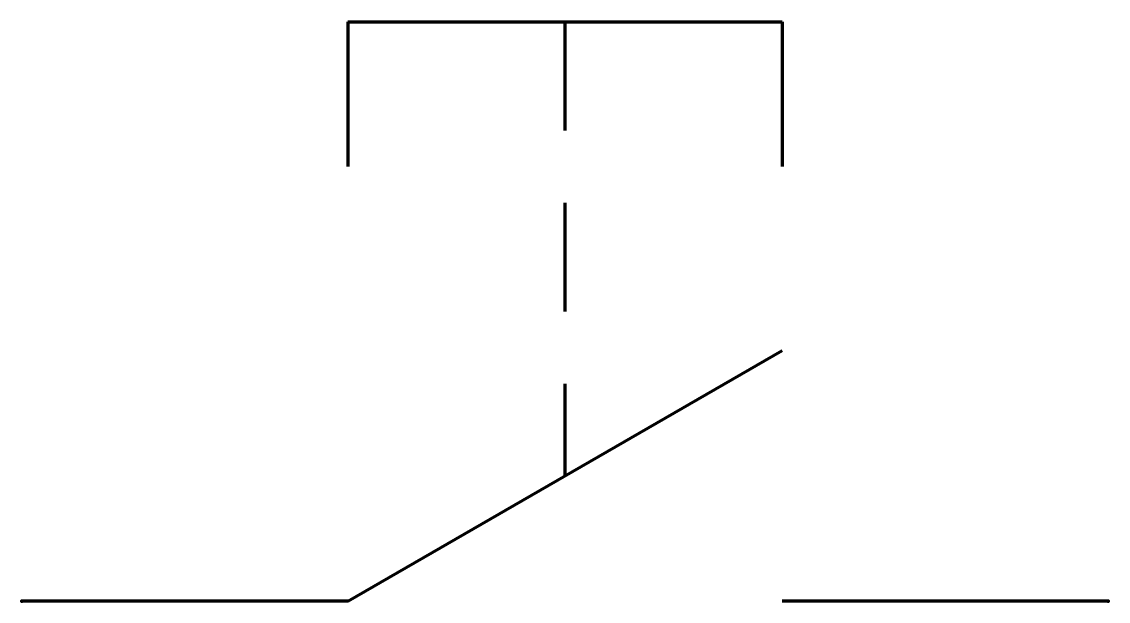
# Model space of a CAD drawing. Header units: millimetres. Extents: x 0 to 15, y 0 to 8.
import ezdxf

# ---------------------------------------------------------------- set-up
doc = ezdxf.new("R2010")
doc.units = ezdxf.units.MM
doc.layers.get('0').update_dxf_attribs({"linetype": 'CONTINUOUS', "lineweight": 0})

msp = doc.modelspace()

# ---------------------------------------------------------------- linework, layer by layer
at = {"color": 7, "linetype": 'CONTINUOUS', "lineweight": 70}
for p, q in [((4.5, 8), (10.5, 8)), ((4.5, 8), (4.5, 6)), ((7.5, 8), (7.5, 6.5)), ((10.5, 8), (10.5, 6)), ((7.5, 5.5), (7.5, 4)), ((4.5, 0), (10.5, 3.46)), ((7.5, 3), (7.5, 1.73)), ((4.5, 0), (0, 0)), ((15, 0), (10.5, 0))]:
    msp.add_line(p, q, dxfattribs=at)
for p in [(0, 0), (15, 0)]:
    msp.add_point(p, dxfattribs=at)

doc.saveas('drawing.dxf')
